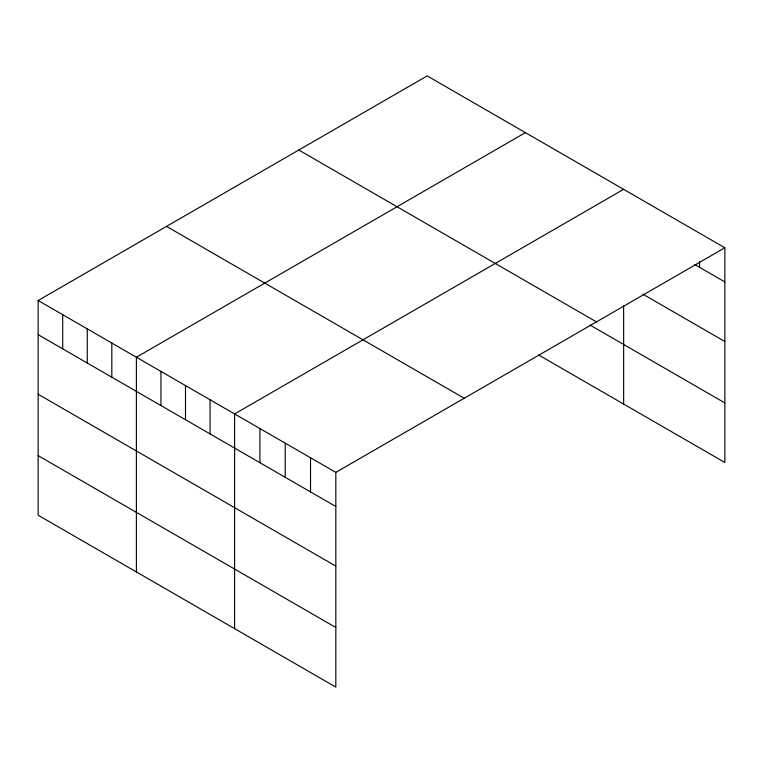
<?xml version="1.0" encoding="UTF-8"?>
<svg xmlns="http://www.w3.org/2000/svg" width="763" height="763" viewBox="0 0 763 763"><rect width="100%" height="100%" fill="white"/><g stroke="black" fill="none" stroke-linecap="round" stroke-linejoin="round"><path stroke-width="1.14" d="M724.85 247.775L335.825 472.373L335.825 687.091L38.15 515.225L38.15 300.517L427.175 75.909L724.85 247.775L724.85 462.483L538.716 355.024M525.411 132.628L136.386 357.227L136.386 571.945M623.638 189.338L234.613 413.937L234.613 628.655M694.483 264.389L724.85 281.919M642.875 294.175L724.85 341.509M298.8 150.034L596.475 321.891M589.875 324.971L724.85 402.902M166.525 226.392L464.2 398.257M38.15 300.517L335.825 472.373M38.15 334.661L335.825 506.518M38.15 394.252L335.825 566.108M38.15 455.645L335.825 627.501M699.547 261.423L699.547 267.308M623.638 305.505L623.638 404.056M310.522 457.762L310.522 491.916M285.219 443.16L285.219 477.304M259.916 428.548L259.916 462.693M210.054 399.764L210.054 433.909M185.495 385.582L185.495 419.736M160.936 371.409L160.936 405.554M111.827 343.045L111.827 377.199M87.268 328.872L87.268 363.016M62.709 314.69L62.709 348.844"/></g></svg>
